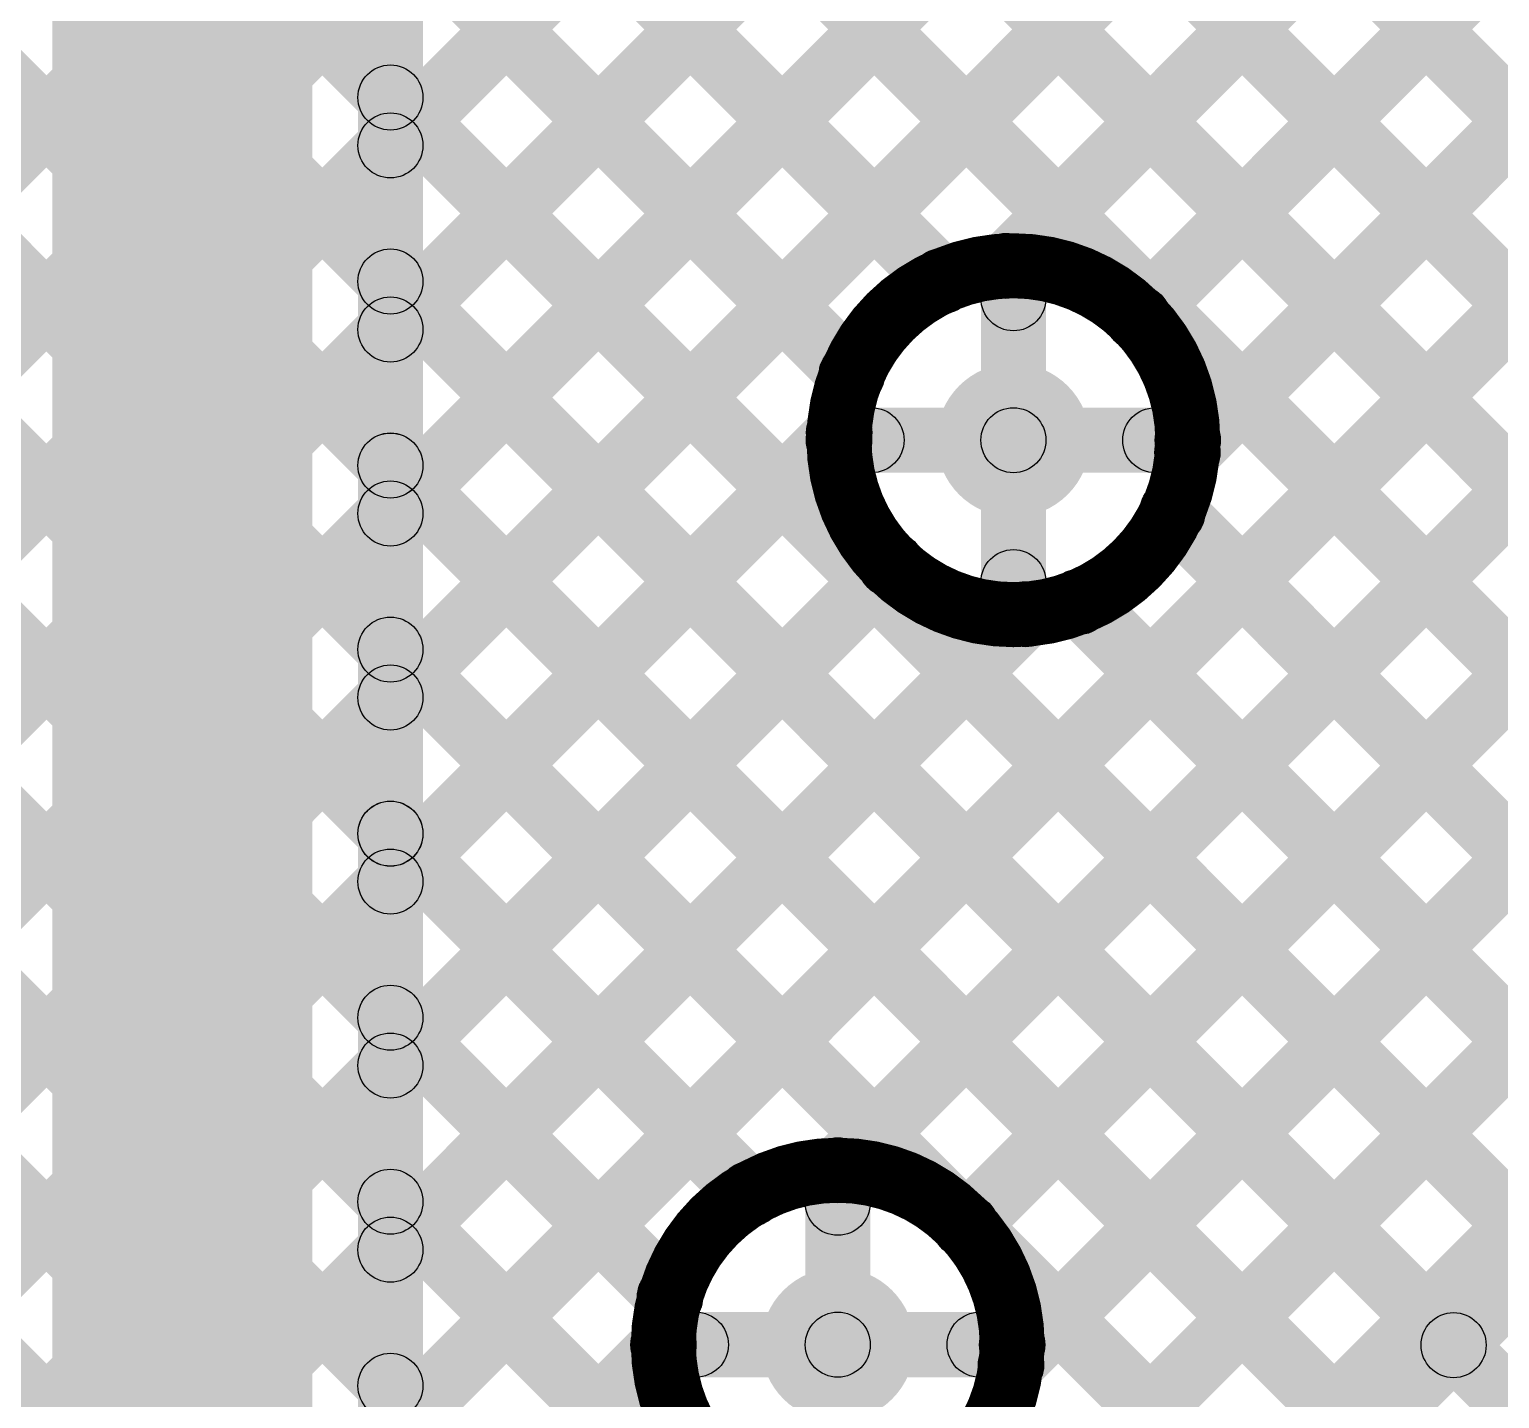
# Model space of a CAD drawing. Header units: millimetres. Extents: x -0.08 to 5.25, y -0.08 to 2.73.
# Drawn here: x 3.0687 to 3.2947, y 0.8137 to 1.0241 of the extents above; entities that cross this region are included whole.
import ezdxf

# ---------------------------------------------------------------- set-up
doc = ezdxf.new("R2010")
doc.units = ezdxf.units.MM
doc.header["$MEASUREMENT"] = 0
for name, color, linetype in [('BottomLayer', 5, 'Continuous'), ('TopLayer', 1, 'Continuous'), ('ViaHoleLayer', 16, 'Continuous')]:
    doc.layers.add(name, color=color, linetype=linetype)

msp = doc.modelspace()

# ---------------------------------------------------------------- hatches: boundary and pattern name
at = {"layer": 'BottomLayer'}
for points in [[(2.45188, 0.38346), (2.44481, 0.39054), (3.41446, 1.36019), (3.42154, 1.35312)], [(2.45188, 0.38346), (2.44481, 0.39054), (3.41446, 1.36019), (3.42154, 1.35312)], [(2.54373, 0.39046), (2.53666, 0.39754), (3.41446, 1.27534), (3.42154, 1.26827)], [(2.54373, 0.39046), (2.53666, 0.39754), (3.41446, 1.27534), (3.42154, 1.26827)], [(2.57202, 0.39046), (2.56494, 0.39754), (3.41446, 1.24706), (3.42154, 1.23998)], [(2.57201, 0.39046), (2.56494, 0.39754), (3.41446, 1.24706), (3.42154, 1.23999)], [(2.6003, 0.39046), (2.59323, 0.39754), (3.41446, 1.21877), (3.42154, 1.2117)], [(2.6003, 0.39046), (2.59323, 0.39754), (3.41446, 1.21877), (3.42154, 1.2117)], [(2.7418, 1.13446), (2.74887, 1.14154), (3.42154, 0.46887), (3.41446, 0.4618)], [(2.7418, 1.13446), (2.74887, 1.14154), (3.42154, 0.46887), (3.41446, 0.4618)], [(2.77008, 1.13446), (2.77716, 1.14154), (3.42154, 0.49716), (3.41446, 0.49008)], [(2.77008, 1.13446), (2.77715, 1.14154), (3.42154, 0.49715), (3.41446, 0.49008)], [(2.79836, 1.13446), (2.80544, 1.14154), (3.42154, 0.52544), (3.41446, 0.51837)], [(2.79837, 1.13446), (2.80544, 1.14154), (3.42154, 0.52544), (3.41446, 0.51837)], [(2.82665, 1.13446), (2.83372, 1.14154), (3.42154, 0.55372), (3.41446, 0.54665)], [(2.82665, 1.13446), (2.83372, 1.14154), (3.42154, 0.55372), (3.41446, 0.54665)], [(2.85493, 1.13446), (2.862, 1.14154), (3.17073, 0.83281), (3.16366, 0.82574)], [(2.85494, 1.13446), (2.86201, 1.14154), (3.17073, 0.83281), (3.16366, 0.82574)], [(2.88322, 1.13446), (2.89029, 1.14154), (3.18309, 0.84873), (3.17602, 0.84166)], [(2.88322, 1.13446), (2.89029, 1.14154), (3.18309, 0.84873), (3.17602, 0.84166)], [(2.9115, 1.13446), (2.91857, 1.14154), (3.42154, 0.63857), (3.41446, 0.6315)], [(2.91151, 1.13446), (2.91858, 1.14154), (3.42154, 0.63858), (3.41446, 0.63151)], [(2.93979, 1.13446), (2.94686, 1.14154), (3.42154, 0.66686), (3.41446, 0.65979)], [(2.93979, 1.13446), (2.94686, 1.14154), (3.42154, 0.66686), (3.41446, 0.65979)], [(2.96807, 1.13446), (2.97515, 1.14154), (3.42154, 0.69515), (3.41446, 0.68807)], [(2.96807, 1.13446), (2.97514, 1.14154), (3.42154, 0.69514), (3.41446, 0.68807)], [(2.99636, 1.13446), (3.00343, 1.14154), (3.42154, 0.72343), (3.41446, 0.71636)], [(2.99636, 1.13446), (3.00343, 1.14154), (3.42154, 0.72343), (3.41446, 0.71636)], [(3.02464, 1.13446), (3.03171, 1.14154), (3.19868, 0.97457), (3.1916, 0.9675)], [(3.02464, 1.13446), (3.03171, 1.14154), (3.19867, 0.97457), (3.1916, 0.9675)], [(3.05292, 1.13446), (3.05999, 1.14154), (3.21254, 0.98899), (3.20547, 0.98192)], [(3.05293, 1.13446), (3.06, 1.14154), (3.21254, 0.98899), (3.20547, 0.98192)], [(3.16532, 1.13521), (3.17239, 1.14228), (3.42154, 0.89314), (3.41446, 0.88606)], [(3.16532, 1.13521), (3.17239, 1.14228), (3.42154, 0.89313), (3.41446, 0.88606)], [(2.66554, 0.34256), (2.65846, 0.34963), (3.41446, 1.10563), (3.42154, 1.09856)], [(2.66554, 0.34256), (2.65846, 0.34963), (3.41446, 1.10563), (3.42154, 1.09856)], [(3.20027, 1.07197), (3.20734, 1.07905), (3.42154, 0.86485), (3.41446, 0.85778)], [(3.20027, 1.07197), (3.20734, 1.07904), (3.42154, 0.86485), (3.41446, 0.85778)], [(3.19653, 0.84528), (3.18946, 0.85235), (3.41446, 1.07735), (3.42154, 1.07028)], [(3.19653, 0.84528), (3.18946, 0.85235), (3.41446, 1.07735), (3.42154, 1.07028)], [(3.22237, 0.98425), (3.2153, 0.99132), (3.30186, 1.07789), (3.30893, 1.07082)], [(3.22237, 0.98425), (3.2153, 0.99132), (3.30186, 1.07789), (3.30893, 1.07082)], [(2.48716, 0.39046), (2.48009, 0.39754), (3.14936, 1.0668), (3.15643, 1.05973)], [(2.48716, 0.39046), (2.48009, 0.39754), (3.14936, 1.0668), (3.15643, 1.05973)], [(3.19193, 1.05203), (3.199, 1.0591), (3.42154, 0.83657), (3.41446, 0.8295)], [(3.19193, 1.05203), (3.199, 1.0591), (3.42154, 0.83656), (3.41446, 0.82949)], [(3.24266, 0.97626), (3.23559, 0.98333), (3.30869, 1.05643), (3.31576, 1.04936)], [(3.24266, 0.97626), (3.23559, 0.98333), (3.30869, 1.05643), (3.31576, 1.04936)], [(2.51545, 0.39046), (2.50838, 0.39754), (3.16421, 1.05337), (3.17128, 1.0463)], [(2.51545, 0.39046), (2.50838, 0.39754), (3.16421, 1.05337), (3.17128, 1.0463)], [(3.1709, 1.04478), (3.17797, 1.05185), (3.42154, 0.80828), (3.41446, 0.80121)], [(3.1709, 1.04478), (3.17797, 1.05185), (3.42154, 0.80828), (3.41446, 0.80121)], [(3.21621, 0.83667), (3.20914, 0.84374), (3.41446, 1.04907), (3.42154, 1.04199)], [(3.21621, 0.83667), (3.20914, 0.84374), (3.41446, 1.04907), (3.42154, 1.042)], [(3.25028, 0.95559), (3.24321, 0.96266), (3.32827, 1.04773), (3.33534, 1.04065)], [(3.25028, 0.95559), (3.24321, 0.96266), (3.32827, 1.04773), (3.33534, 1.04065)], [(3.22316, 0.81534), (3.21609, 0.82241), (3.41446, 1.02078), (3.42154, 1.01371)], [(3.22316, 0.81534), (3.21609, 0.82241), (3.41446, 1.02078), (3.42154, 1.01371)], [(2.61657, 0.18046), (2.6095, 0.18754), (3.41446, 0.9925), (3.42154, 0.98543)], [(2.61857, 0.18246), (2.6115, 0.18954), (3.41446, 0.9925), (3.42154, 0.98543)], [(3.225, 0.961), (3.215, 0.961), (3.215, 0.98281), (3.225, 0.98281)], [(3.225, 0.961), (3.215, 0.961), (3.215, 0.98281), (3.225, 0.98281)], [(2.62858, 0.39046), (2.62151, 0.39754), (3.18968, 0.9657), (3.19675, 0.95863)], [(2.62858, 0.39046), (2.62151, 0.39754), (3.18968, 0.9657), (3.19675, 0.95863)], [(3.19819, 0.956), (3.19819, 0.966), (3.22, 0.966), (3.22, 0.956)], [(3.19819, 0.956), (3.19819, 0.966), (3.22, 0.966), (3.22, 0.956)], [(3.22, 0.956), (3.22, 0.966), (3.24181, 0.966), (3.24181, 0.956)], [(3.22, 0.956), (3.22, 0.966), (3.24181, 0.966), (3.24181, 0.956)], [(2.72124, 0.25685), (2.71417, 0.26392), (3.41446, 0.96421), (3.42154, 0.95714)], [(2.72124, 0.25685), (2.71417, 0.26392), (3.41446, 0.96421), (3.42154, 0.95714)], [(3.225, 0.93919), (3.215, 0.93919), (3.215, 0.961), (3.225, 0.961)], [(3.225, 0.93919), (3.215, 0.93919), (3.215, 0.961), (3.225, 0.961)], [(3.24092, 0.94647), (3.24799, 0.95354), (3.42154, 0.78), (3.41446, 0.77293)], [(3.24092, 0.94647), (3.24799, 0.95354), (3.42154, 0.77999), (3.41446, 0.77292)], [(2.65687, 0.39046), (2.6498, 0.39754), (3.19767, 0.94541), (3.20474, 0.93834)], [(2.65687, 0.39046), (2.6498, 0.39754), (3.19767, 0.94541), (3.20474, 0.93834)], [(3.2265, 0.9326), (3.23357, 0.93968), (3.42154, 0.75171), (3.41446, 0.74464)], [(3.2265, 0.9326), (3.23357, 0.93967), (3.42154, 0.75171), (3.41446, 0.74464)], [(2.66554, 0.37085), (2.65846, 0.37792), (3.21834, 0.93779), (3.22541, 0.93072)], [(2.66554, 0.37085), (2.65846, 0.37792), (3.21834, 0.93779), (3.22541, 0.93072)], [(2.74816, 0.25549), (2.74109, 0.26256), (3.41446, 0.93593), (3.42154, 0.92886)], [(2.74816, 0.25549), (2.74109, 0.26256), (3.41446, 0.93593), (3.42154, 0.92886)], [(3.198, 0.822), (3.188, 0.822), (3.188, 0.84381), (3.198, 0.84381)], [(3.198, 0.822), (3.188, 0.822), (3.188, 0.84381), (3.198, 0.84381)], [(2.60054, 0.24928), (2.59346, 0.25635), (3.16265, 0.82554), (3.16972, 0.81847)], [(2.60054, 0.24928), (2.59346, 0.25635), (3.16265, 0.82554), (3.16972, 0.81847)], [(3.17119, 0.817), (3.17119, 0.827), (3.193, 0.827), (3.193, 0.817)], [(3.17119, 0.817), (3.17119, 0.827), (3.193, 0.827), (3.193, 0.817)], [(3.193, 0.817), (3.193, 0.827), (3.21481, 0.827), (3.21481, 0.817)], [(3.193, 0.817), (3.193, 0.827), (3.21481, 0.827), (3.21481, 0.817)], [(3.198, 0.80019), (3.188, 0.80019), (3.188, 0.822), (3.198, 0.822)], [(3.198, 0.80019), (3.188, 0.80019), (3.188, 0.822), (3.198, 0.822)]]:
    msp.add_hatch(color=5, dxfattribs=at).paths.add_polyline_path(points)
h = msp.add_hatch(color=5, dxfattribs=at)
edge = h.paths.add_edge_path()
edge.add_arc((3.21883, 0.98779), 0.005, 0, 360)
h = msp.add_hatch(color=5, dxfattribs=at)
edge = h.paths.add_edge_path()
edge.add_arc((3.21883, 0.98779), 0.005, 0, 360)
h = msp.add_hatch(color=5, dxfattribs=at)
edge = h.paths.add_edge_path()
edge.add_arc((3.20901, 0.98545), 0.005, 0, 360)
h = msp.add_hatch(color=5, dxfattribs=at)
edge = h.paths.add_edge_path()
edge.add_arc((3.20901, 0.98545), 0.005, 0, 360)
h = msp.add_hatch(color=5, dxfattribs=at)
edge = h.paths.add_edge_path()
edge.add_arc((3.22, 0.98281), 0.005, 0, 360)
h = msp.add_hatch(color=5, dxfattribs=at)
edge = h.paths.add_edge_path()
edge.add_arc((3.22, 0.98281), 0.005, 0, 360)
h = msp.add_hatch(color=5, dxfattribs=at)
edge = h.paths.add_edge_path()
edge.add_arc((3.23912, 0.97979), 0.005, 0, 360)
h = msp.add_hatch(color=5, dxfattribs=at)
edge = h.paths.add_edge_path()
edge.add_arc((3.23912, 0.97979), 0.005, 0, 360)
h = msp.add_hatch(color=5, dxfattribs=at)
edge = h.paths.add_edge_path()
edge.add_arc((3.19514, 0.97104), 0.005, 0, 360)
h = msp.add_hatch(color=5, dxfattribs=at)
edge = h.paths.add_edge_path()
edge.add_arc((3.19514, 0.97104), 0.005, 0, 360)
h = msp.add_hatch(color=5, dxfattribs=at)
edge = h.paths.add_edge_path()
edge.add_arc((3.22, 0.961), 0.01181, 0, 360)
h = msp.add_hatch(color=5, dxfattribs=at)
edge = h.paths.add_edge_path()
edge.add_arc((3.19319, 0.961), 0.005, 0, 360)
h = msp.add_hatch(color=5, dxfattribs=at)
edge = h.paths.add_edge_path()
edge.add_arc((3.19319, 0.961), 0.005, 0, 360)
h = msp.add_hatch(color=5, dxfattribs=at)
edge = h.paths.add_edge_path()
edge.add_arc((3.19321, 0.96217), 0.005, 0, 360)
h = msp.add_hatch(color=5, dxfattribs=at)
edge = h.paths.add_edge_path()
edge.add_arc((3.19321, 0.96217), 0.005, 0, 360)
h = msp.add_hatch(color=5, dxfattribs=at)
edge = h.paths.add_edge_path()
edge.add_arc((3.19819, 0.961), 0.005, 0, 360)
h = msp.add_hatch(color=5, dxfattribs=at)
edge = h.paths.add_edge_path()
edge.add_arc((3.19819, 0.961), 0.005, 0, 360)
h = msp.add_hatch(color=5, dxfattribs=at)
edge = h.paths.add_edge_path()
edge.add_arc((3.22, 0.961), 0.005, 0, 360)
h = msp.add_hatch(color=5, dxfattribs=at)
edge = h.paths.add_edge_path()
edge.add_arc((3.22, 0.961), 0.005, 0, 360)
h = msp.add_hatch(color=5, dxfattribs=at)
edge = h.paths.add_edge_path()
edge.add_arc((3.22, 0.961), 0.005, 0, 360)
h = msp.add_hatch(color=5, dxfattribs=at)
edge = h.paths.add_edge_path()
edge.add_arc((3.22, 0.961), 0.005, 0, 360)
h = msp.add_hatch(color=5, dxfattribs=at)
edge = h.paths.add_edge_path()
edge.add_arc((3.22, 0.961), 0.005, 0, 360)
h = msp.add_hatch(color=5, dxfattribs=at)
edge = h.paths.add_edge_path()
edge.add_arc((3.22, 0.961), 0.005, 0, 360)
h = msp.add_hatch(color=5, dxfattribs=at)
edge = h.paths.add_edge_path()
edge.add_arc((3.22, 0.961), 0.005, 0, 360)
h = msp.add_hatch(color=5, dxfattribs=at)
edge = h.paths.add_edge_path()
edge.add_arc((3.22, 0.961), 0.005, 0, 360)
h = msp.add_hatch(color=5, dxfattribs=at)
edge = h.paths.add_edge_path()
edge.add_arc((3.24181, 0.961), 0.005, 0, 360)
h = msp.add_hatch(color=5, dxfattribs=at)
edge = h.paths.add_edge_path()
edge.add_arc((3.24181, 0.961), 0.005, 0, 360)
h = msp.add_hatch(color=5, dxfattribs=at)
edge = h.paths.add_edge_path()
edge.add_arc((3.24681, 0.961), 0.005, 0, 360)
h = msp.add_hatch(color=5, dxfattribs=at)
edge = h.paths.add_edge_path()
edge.add_arc((3.24681, 0.961), 0.005, 0, 360)
h = msp.add_hatch(color=5, dxfattribs=at)
edge = h.paths.add_edge_path()
edge.add_arc((3.24675, 0.95913), 0.005, 0, 360)
h = msp.add_hatch(color=5, dxfattribs=at)
edge = h.paths.add_edge_path()
edge.add_arc((3.24675, 0.95913), 0.005, 0, 360)
h = msp.add_hatch(color=5, dxfattribs=at)
edge = h.paths.add_edge_path()
edge.add_arc((3.24445, 0.95001), 0.005, 0, 360)
h = msp.add_hatch(color=5, dxfattribs=at)
edge = h.paths.add_edge_path()
edge.add_arc((3.24445, 0.95001), 0.005, 0, 360)
h = msp.add_hatch(color=5, dxfattribs=at)
edge = h.paths.add_edge_path()
edge.add_arc((3.20121, 0.94188), 0.005, 0, 360)
h = msp.add_hatch(color=5, dxfattribs=at)
edge = h.paths.add_edge_path()
edge.add_arc((3.20121, 0.94188), 0.005, 0, 360)
h = msp.add_hatch(color=5, dxfattribs=at)
edge = h.paths.add_edge_path()
edge.add_arc((3.22, 0.93919), 0.005, 0, 360)
h = msp.add_hatch(color=5, dxfattribs=at)
edge = h.paths.add_edge_path()
edge.add_arc((3.22, 0.93919), 0.005, 0, 360)
h = msp.add_hatch(color=5, dxfattribs=at)
edge = h.paths.add_edge_path()
edge.add_arc((3.23004, 0.93614), 0.005, 0, 360)
h = msp.add_hatch(color=5, dxfattribs=at)
edge = h.paths.add_edge_path()
edge.add_arc((3.23004, 0.93614), 0.005, 0, 360)
h = msp.add_hatch(color=5, dxfattribs=at)
edge = h.paths.add_edge_path()
edge.add_arc((3.22187, 0.93425), 0.005, 0, 360)
h = msp.add_hatch(color=5, dxfattribs=at)
edge = h.paths.add_edge_path()
edge.add_arc((3.22187, 0.93425), 0.005, 0, 360)
h = msp.add_hatch(color=5, dxfattribs=at)
edge = h.paths.add_edge_path()
edge.add_arc((3.193, 0.84881), 0.005, 0, 360)
h = msp.add_hatch(color=5, dxfattribs=at)
edge = h.paths.add_edge_path()
edge.add_arc((3.193, 0.84881), 0.005, 0, 360)
h = msp.add_hatch(color=5, dxfattribs=at)
edge = h.paths.add_edge_path()
edge.add_arc((3.17956, 0.8452), 0.005, 0, 360)
h = msp.add_hatch(color=5, dxfattribs=at)
edge = h.paths.add_edge_path()
edge.add_arc((3.17956, 0.8452), 0.005, 0, 360)
h = msp.add_hatch(color=5, dxfattribs=at)
edge = h.paths.add_edge_path()
edge.add_arc((3.193, 0.84381), 0.005, 0, 360)
h = msp.add_hatch(color=5, dxfattribs=at)
edge = h.paths.add_edge_path()
edge.add_arc((3.193, 0.84381), 0.005, 0, 360)
h = msp.add_hatch(color=5, dxfattribs=at)
edge = h.paths.add_edge_path()
edge.add_arc((3.21268, 0.84021), 0.005, 0, 360)
h = msp.add_hatch(color=5, dxfattribs=at)
edge = h.paths.add_edge_path()
edge.add_arc((3.21268, 0.84021), 0.005, 0, 360)
h = msp.add_hatch(color=5, dxfattribs=at)
edge = h.paths.add_edge_path()
edge.add_arc((3.1672, 0.82928), 0.005, 0, 360)
h = msp.add_hatch(color=5, dxfattribs=at)
edge = h.paths.add_edge_path()
edge.add_arc((3.16719, 0.82927), 0.005, 0, 360)
h = msp.add_hatch(color=5, dxfattribs=at)
edge = h.paths.add_edge_path()
edge.add_arc((3.193, 0.822), 0.01181, 0, 360)
h = msp.add_hatch(color=5, dxfattribs=at)
edge = h.paths.add_edge_path()
edge.add_arc((3.16619, 0.822), 0.005, 0, 360)
h = msp.add_hatch(color=5, dxfattribs=at)
edge = h.paths.add_edge_path()
edge.add_arc((3.16619, 0.822), 0.005, 0, 360)
h = msp.add_hatch(color=5, dxfattribs=at)
edge = h.paths.add_edge_path()
edge.add_arc((3.16619, 0.822), 0.005, 0, 360)
h = msp.add_hatch(color=5, dxfattribs=at)
edge = h.paths.add_edge_path()
edge.add_arc((3.16619, 0.822), 0.005, 0, 360)
h = msp.add_hatch(color=5, dxfattribs=at)
edge = h.paths.add_edge_path()
edge.add_arc((3.17119, 0.822), 0.005, 0, 360)
h = msp.add_hatch(color=5, dxfattribs=at)
edge = h.paths.add_edge_path()
edge.add_arc((3.17119, 0.822), 0.005, 0, 360)
h = msp.add_hatch(color=5, dxfattribs=at)
edge = h.paths.add_edge_path()
edge.add_arc((3.193, 0.822), 0.005, 0, 360)
h = msp.add_hatch(color=5, dxfattribs=at)
edge = h.paths.add_edge_path()
edge.add_arc((3.193, 0.822), 0.005, 0, 360)
h = msp.add_hatch(color=5, dxfattribs=at)
edge = h.paths.add_edge_path()
edge.add_arc((3.193, 0.822), 0.005, 0, 360)
h = msp.add_hatch(color=5, dxfattribs=at)
edge = h.paths.add_edge_path()
edge.add_arc((3.193, 0.822), 0.005, 0, 360)
h = msp.add_hatch(color=5, dxfattribs=at)
edge = h.paths.add_edge_path()
edge.add_arc((3.193, 0.822), 0.005, 0, 360)
h = msp.add_hatch(color=5, dxfattribs=at)
edge = h.paths.add_edge_path()
edge.add_arc((3.193, 0.822), 0.005, 0, 360)
h = msp.add_hatch(color=5, dxfattribs=at)
edge = h.paths.add_edge_path()
edge.add_arc((3.193, 0.822), 0.005, 0, 360)
h = msp.add_hatch(color=5, dxfattribs=at)
edge = h.paths.add_edge_path()
edge.add_arc((3.193, 0.822), 0.005, 0, 360)
h = msp.add_hatch(color=5, dxfattribs=at)
edge = h.paths.add_edge_path()
edge.add_arc((3.21481, 0.822), 0.005, 0, 360)
h = msp.add_hatch(color=5, dxfattribs=at)
edge = h.paths.add_edge_path()
edge.add_arc((3.21481, 0.822), 0.005, 0, 360)
h = msp.add_hatch(color=5, dxfattribs=at)
edge = h.paths.add_edge_path()
edge.add_arc((3.21981, 0.822), 0.005, 0, 360)
h = msp.add_hatch(color=5, dxfattribs=at)
edge = h.paths.add_edge_path()
edge.add_arc((3.21981, 0.822), 0.005, 0, 360)
h = msp.add_hatch(color=5, dxfattribs=at)
edge = h.paths.add_edge_path()
edge.add_arc((3.21963, 0.81887), 0.005, 0, 360)
h = msp.add_hatch(color=5, dxfattribs=at)
edge = h.paths.add_edge_path()
edge.add_arc((3.21963, 0.81887), 0.005, 0, 360)
at = {"layer": 'TopLayer'}
for points in [[(3.12775, 0.66336), (3.12068, 0.67043), (3.79579, 1.34554), (3.80286, 1.33846)], [(3.12775, 0.69165), (3.12068, 0.69872), (3.7675, 1.34554), (3.77457, 1.33846)], [(3.13494, 0.66212), (3.12786, 0.66919), (3.79781, 1.33914), (3.80488, 1.33206)], [(3.11222, 0.13643), (3.07222, 0.13643), (3.07222, 1.328), (3.11222, 1.328)], [(3.12922, 0.65471), (3.11922, 0.65471), (3.11922, 1.279), (3.12922, 1.279)], [(3.12922, 0.65471), (3.11922, 0.65471), (3.11922, 1.279), (3.12922, 1.279)], [(3.12775, 0.69165), (3.12068, 0.69872), (3.66746, 1.2455), (3.67454, 1.23843)], [(3.12775, 0.66336), (3.12068, 0.67043), (3.66746, 1.21721), (3.67454, 1.21014)], [(3.13494, 0.66212), (3.12786, 0.66919), (3.66746, 1.20879), (3.67454, 1.20172)], [(3.12775, 0.91792), (3.12068, 0.92499), (3.33723, 1.14154), (3.3443, 1.13446)], [(3.12775, 0.9462), (3.12068, 0.95327), (3.30894, 1.14154), (3.31602, 1.13446)], [(3.12775, 0.80478), (3.12068, 0.81185), (3.45037, 1.14154), (3.45744, 1.13446)], [(3.12775, 0.97449), (3.12068, 0.98156), (3.28066, 1.14154), (3.28773, 1.13446)], [(3.12775, 0.97449), (3.12068, 0.98156), (3.28066, 1.14154), (3.28773, 1.13446)], [(3.12775, 0.80478), (3.12068, 0.81185), (3.45037, 1.14154), (3.45744, 1.13446)], [(3.12775, 0.9462), (3.12068, 0.95328), (3.30894, 1.14154), (3.31601, 1.13446)], [(3.12775, 0.91792), (3.12068, 0.92499), (3.33723, 1.14154), (3.3443, 1.13446)], [(3.16606, 1.13446), (3.17314, 1.14154), (3.39021, 0.92446), (3.38314, 0.91739)], [(3.16606, 1.13446), (3.17313, 1.14154), (3.39021, 0.92446), (3.38314, 0.91739)], [(3.19653, 0.84528), (3.18946, 0.85235), (3.47865, 1.14154), (3.48572, 1.13446)], [(3.19653, 0.84528), (3.18946, 0.85235), (3.47865, 1.14154), (3.48572, 1.13446)], [(3.21621, 0.83667), (3.20914, 0.84374), (3.50693, 1.14154), (3.51401, 1.13446)], [(3.21621, 0.83667), (3.20914, 0.84374), (3.50693, 1.14154), (3.514, 1.13446)], [(3.22316, 0.81534), (3.21609, 0.82241), (3.53522, 1.14154), (3.54229, 1.13446)], [(3.22316, 0.81534), (3.21609, 0.82241), (3.53522, 1.14154), (3.54229, 1.13446)], [(3.20027, 1.07197), (3.20734, 1.07905), (3.37607, 0.91032), (3.36899, 0.90325)], [(3.20027, 1.07197), (3.20734, 1.07904), (3.37606, 0.91032), (3.36899, 0.90325)], [(3.22237, 0.98425), (3.2153, 0.99132), (3.30186, 1.07789), (3.30893, 1.07082)], [(3.22237, 0.98425), (3.2153, 0.99132), (3.30186, 1.07789), (3.30893, 1.07082)], [(3.12068, 1.06671), (3.12775, 1.07378), (3.21254, 0.98899), (3.20547, 0.98192)], [(3.12068, 1.0667), (3.12775, 1.07378), (3.21254, 0.98899), (3.20547, 0.98192)], [(3.19193, 1.05203), (3.199, 1.0591), (3.36192, 0.89618), (3.35485, 0.88911)], [(3.19193, 1.05203), (3.199, 1.0591), (3.36192, 0.89618), (3.35485, 0.88911)], [(3.24266, 0.97626), (3.23559, 0.98333), (3.30869, 1.05643), (3.31576, 1.04936)], [(3.24266, 0.97626), (3.23559, 0.98333), (3.30869, 1.05643), (3.31576, 1.04936)], [(3.12775, 1.00277), (3.12068, 1.00984), (3.16421, 1.05337), (3.17128, 1.0463)], [(3.12775, 1.00277), (3.12068, 1.00984), (3.16421, 1.05337), (3.17128, 1.0463)], [(3.1709, 1.04478), (3.17797, 1.05185), (3.34778, 0.88204), (3.34071, 0.87497)], [(3.1709, 1.04478), (3.17797, 1.05185), (3.34778, 0.88203), (3.34071, 0.87496)], [(3.25028, 0.95559), (3.24321, 0.96266), (3.32827, 1.04773), (3.33534, 1.04065)], [(3.25028, 0.95559), (3.24321, 0.96266), (3.32827, 1.04773), (3.33534, 1.04065)], [(3.12068, 1.03842), (3.12775, 1.04549), (3.19868, 0.97457), (3.1916, 0.9675)], [(3.12068, 1.03842), (3.12775, 1.04549), (3.19867, 0.97457), (3.1916, 0.9675)], [(3.12068, 1.01014), (3.12775, 1.01721), (3.30536, 0.83961), (3.29828, 0.83254)], [(3.12068, 1.01014), (3.12775, 1.01721), (3.30535, 0.83961), (3.29828, 0.83254)], [(3.12068, 0.98186), (3.12775, 0.98893), (3.29121, 0.82547), (3.28414, 0.8184)], [(3.12068, 0.98185), (3.12775, 0.98892), (3.29121, 0.82547), (3.28414, 0.8184)], [(3.225, 0.961), (3.215, 0.961), (3.215, 0.98281), (3.225, 0.98281)], [(3.225, 0.961), (3.215, 0.961), (3.215, 0.98281), (3.225, 0.98281)], [(3.12775, 0.88964), (3.12068, 0.89671), (3.18968, 0.9657), (3.19675, 0.95863)], [(3.12775, 0.88964), (3.12068, 0.89671), (3.18968, 0.9657), (3.19675, 0.95863)], [(3.19819, 0.956), (3.19819, 0.966), (3.22, 0.966), (3.22, 0.956)], [(3.19819, 0.956), (3.19819, 0.966), (3.22, 0.966), (3.22, 0.956)], [(3.22, 0.956), (3.22, 0.966), (3.24181, 0.966), (3.24181, 0.956)], [(3.22, 0.956), (3.22, 0.966), (3.24181, 0.966), (3.24181, 0.956)], [(3.12068, 0.95357), (3.12775, 0.96064), (3.27707, 0.81133), (3.27, 0.80425)], [(3.12068, 0.95357), (3.12775, 0.96064), (3.27707, 0.81132), (3.27, 0.80425)], [(3.225, 0.93919), (3.215, 0.93919), (3.215, 0.961), (3.225, 0.961)], [(3.225, 0.93919), (3.215, 0.93919), (3.215, 0.961), (3.225, 0.961)], [(3.24092, 0.94647), (3.24799, 0.95354), (3.33364, 0.86789), (3.32657, 0.86082)], [(3.24092, 0.94647), (3.24799, 0.95354), (3.33364, 0.86789), (3.32657, 0.86082)], [(3.12775, 0.86135), (3.12068, 0.86842), (3.19767, 0.94541), (3.20474, 0.93834)], [(3.12775, 0.86135), (3.12068, 0.86842), (3.19767, 0.94541), (3.20474, 0.93834)], [(3.2265, 0.9326), (3.23357, 0.93968), (3.3195, 0.85375), (3.31243, 0.84668)], [(3.2265, 0.9326), (3.23357, 0.93967), (3.3195, 0.85375), (3.31242, 0.84668)], [(3.12775, 0.83307), (3.12068, 0.84014), (3.21834, 0.93779), (3.22541, 0.93072)], [(3.12775, 0.83307), (3.12068, 0.84014), (3.21834, 0.93779), (3.22541, 0.93072)], [(3.12068, 0.92529), (3.12775, 0.93236), (3.26293, 0.79718), (3.25586, 0.79011)], [(3.12068, 0.92528), (3.12775, 0.93235), (3.26293, 0.79718), (3.25586, 0.79011)], [(3.12068, 0.897), (3.12775, 0.90407), (3.18309, 0.84873), (3.17602, 0.84166)], [(3.12068, 0.897), (3.12775, 0.90407), (3.18309, 0.84873), (3.17602, 0.84166)], [(3.12068, 0.86872), (3.12775, 0.87579), (3.17073, 0.83281), (3.16366, 0.82574)], [(3.12068, 0.86871), (3.12775, 0.87579), (3.17073, 0.83281), (3.16366, 0.82574)], [(3.12068, 0.84043), (3.12775, 0.8475), (3.2205, 0.75476), (3.21343, 0.74769)], [(3.12068, 0.84043), (3.12775, 0.8475), (3.2205, 0.75476), (3.21343, 0.74768)], [(3.198, 0.822), (3.188, 0.822), (3.188, 0.84381), (3.198, 0.84381)], [(3.198, 0.822), (3.188, 0.822), (3.188, 0.84381), (3.198, 0.84381)], [(3.12775, 0.7765), (3.12068, 0.78357), (3.16265, 0.82554), (3.16972, 0.81847)], [(3.12775, 0.7765), (3.12068, 0.78357), (3.16265, 0.82554), (3.16972, 0.81847)], [(3.17119, 0.817), (3.17119, 0.827), (3.193, 0.827), (3.193, 0.817)], [(3.17119, 0.817), (3.17119, 0.827), (3.193, 0.827), (3.193, 0.817)], [(3.193, 0.817), (3.193, 0.827), (3.21481, 0.827), (3.21481, 0.817)], [(3.193, 0.817), (3.193, 0.827), (3.21481, 0.827), (3.21481, 0.817)], [(3.198, 0.80019), (3.188, 0.80019), (3.188, 0.822), (3.198, 0.822)], [(3.198, 0.80019), (3.188, 0.80019), (3.188, 0.822), (3.198, 0.822)], [(3.12068, 0.81215), (3.12775, 0.81922), (3.20636, 0.74062), (3.19929, 0.73354)], [(3.12068, 0.81215), (3.12775, 0.81922), (3.20636, 0.74061), (3.19929, 0.73354)]]:
    msp.add_hatch(color=1, dxfattribs=at).paths.add_polyline_path(points)
h = msp.add_hatch(color=1, dxfattribs=at)
edge = h.paths.add_edge_path()
edge.add_arc((3.12422, 1.01367), 0.005, 0, 360)
h = msp.add_hatch(color=1, dxfattribs=at)
edge = h.paths.add_edge_path()
edge.add_arc((3.12422, 1.01367), 0.005, 0, 360)
h = msp.add_hatch(color=1, dxfattribs=at)
edge = h.paths.add_edge_path()
edge.add_arc((3.12422, 1.00631), 0.005, 0, 360)
h = msp.add_hatch(color=1, dxfattribs=at)
edge = h.paths.add_edge_path()
edge.add_arc((3.12422, 1.00631), 0.005, 0, 360)
h = msp.add_hatch(color=1, dxfattribs=at)
edge = h.paths.add_edge_path()
edge.add_arc((3.21883, 0.98779), 0.005, 0, 360)
h = msp.add_hatch(color=1, dxfattribs=at)
edge = h.paths.add_edge_path()
edge.add_arc((3.21883, 0.98779), 0.005, 0, 360)
h = msp.add_hatch(color=1, dxfattribs=at)
edge = h.paths.add_edge_path()
edge.add_arc((3.12422, 0.98539), 0.005, 0, 360)
h = msp.add_hatch(color=1, dxfattribs=at)
edge = h.paths.add_edge_path()
edge.add_arc((3.12422, 0.98539), 0.005, 0, 360)
h = msp.add_hatch(color=1, dxfattribs=at)
edge = h.paths.add_edge_path()
edge.add_arc((3.20901, 0.98545), 0.005, 0, 360)
h = msp.add_hatch(color=1, dxfattribs=at)
edge = h.paths.add_edge_path()
edge.add_arc((3.20901, 0.98545), 0.005, 0, 360)
h = msp.add_hatch(color=1, dxfattribs=at)
edge = h.paths.add_edge_path()
edge.add_arc((3.22, 0.98281), 0.005, 0, 360)
h = msp.add_hatch(color=1, dxfattribs=at)
edge = h.paths.add_edge_path()
edge.add_arc((3.22, 0.98281), 0.005, 0, 360)
h = msp.add_hatch(color=1, dxfattribs=at)
edge = h.paths.add_edge_path()
edge.add_arc((3.23912, 0.97979), 0.005, 0, 360)
h = msp.add_hatch(color=1, dxfattribs=at)
edge = h.paths.add_edge_path()
edge.add_arc((3.23912, 0.97979), 0.005, 0, 360)
h = msp.add_hatch(color=1, dxfattribs=at)
edge = h.paths.add_edge_path()
edge.add_arc((3.12422, 0.97802), 0.005, 0, 360)
h = msp.add_hatch(color=1, dxfattribs=at)
edge = h.paths.add_edge_path()
edge.add_arc((3.12422, 0.97802), 0.005, 0, 360)
h = msp.add_hatch(color=1, dxfattribs=at)
edge = h.paths.add_edge_path()
edge.add_arc((3.19514, 0.97104), 0.005, 0, 360)
h = msp.add_hatch(color=1, dxfattribs=at)
edge = h.paths.add_edge_path()
edge.add_arc((3.19514, 0.97104), 0.005, 0, 360)
h = msp.add_hatch(color=1, dxfattribs=at)
edge = h.paths.add_edge_path()
edge.add_arc((3.22, 0.961), 0.01181, 0, 360)
h = msp.add_hatch(color=1, dxfattribs=at)
edge = h.paths.add_edge_path()
edge.add_arc((3.19319, 0.961), 0.005, 0, 360)
h = msp.add_hatch(color=1, dxfattribs=at)
edge = h.paths.add_edge_path()
edge.add_arc((3.19319, 0.961), 0.005, 0, 360)
h = msp.add_hatch(color=1, dxfattribs=at)
edge = h.paths.add_edge_path()
edge.add_arc((3.19321, 0.96217), 0.005, 0, 360)
h = msp.add_hatch(color=1, dxfattribs=at)
edge = h.paths.add_edge_path()
edge.add_arc((3.19321, 0.96217), 0.005, 0, 360)
h = msp.add_hatch(color=1, dxfattribs=at)
edge = h.paths.add_edge_path()
edge.add_arc((3.19819, 0.961), 0.005, 0, 360)
h = msp.add_hatch(color=1, dxfattribs=at)
edge = h.paths.add_edge_path()
edge.add_arc((3.19819, 0.961), 0.005, 0, 360)
h = msp.add_hatch(color=1, dxfattribs=at)
edge = h.paths.add_edge_path()
edge.add_arc((3.22, 0.961), 0.005, 0, 360)
h = msp.add_hatch(color=1, dxfattribs=at)
edge = h.paths.add_edge_path()
edge.add_arc((3.22, 0.961), 0.005, 0, 360)
h = msp.add_hatch(color=1, dxfattribs=at)
edge = h.paths.add_edge_path()
edge.add_arc((3.22, 0.961), 0.005, 0, 360)
h = msp.add_hatch(color=1, dxfattribs=at)
edge = h.paths.add_edge_path()
edge.add_arc((3.22, 0.961), 0.005, 0, 360)
h = msp.add_hatch(color=1, dxfattribs=at)
edge = h.paths.add_edge_path()
edge.add_arc((3.22, 0.961), 0.005, 0, 360)
h = msp.add_hatch(color=1, dxfattribs=at)
edge = h.paths.add_edge_path()
edge.add_arc((3.22, 0.961), 0.005, 0, 360)
h = msp.add_hatch(color=1, dxfattribs=at)
edge = h.paths.add_edge_path()
edge.add_arc((3.22, 0.961), 0.005, 0, 360)
h = msp.add_hatch(color=1, dxfattribs=at)
edge = h.paths.add_edge_path()
edge.add_arc((3.22, 0.961), 0.005, 0, 360)
h = msp.add_hatch(color=1, dxfattribs=at)
edge = h.paths.add_edge_path()
edge.add_arc((3.24181, 0.961), 0.005, 0, 360)
h = msp.add_hatch(color=1, dxfattribs=at)
edge = h.paths.add_edge_path()
edge.add_arc((3.24181, 0.961), 0.005, 0, 360)
h = msp.add_hatch(color=1, dxfattribs=at)
edge = h.paths.add_edge_path()
edge.add_arc((3.24681, 0.961), 0.005, 0, 360)
h = msp.add_hatch(color=1, dxfattribs=at)
edge = h.paths.add_edge_path()
edge.add_arc((3.24681, 0.961), 0.005, 0, 360)
h = msp.add_hatch(color=1, dxfattribs=at)
edge = h.paths.add_edge_path()
edge.add_arc((3.24675, 0.95913), 0.005, 0, 360)
h = msp.add_hatch(color=1, dxfattribs=at)
edge = h.paths.add_edge_path()
edge.add_arc((3.24675, 0.95913), 0.005, 0, 360)
h = msp.add_hatch(color=1, dxfattribs=at)
edge = h.paths.add_edge_path()
edge.add_arc((3.12422, 0.95711), 0.005, 0, 360)
h = msp.add_hatch(color=1, dxfattribs=at)
edge = h.paths.add_edge_path()
edge.add_arc((3.12422, 0.9571), 0.005, 0, 360)
h = msp.add_hatch(color=1, dxfattribs=at)
edge = h.paths.add_edge_path()
edge.add_arc((3.12422, 0.94974), 0.005, 0, 360)
h = msp.add_hatch(color=1, dxfattribs=at)
edge = h.paths.add_edge_path()
edge.add_arc((3.12422, 0.94974), 0.005, 0, 360)
h = msp.add_hatch(color=1, dxfattribs=at)
edge = h.paths.add_edge_path()
edge.add_arc((3.24445, 0.95001), 0.005, 0, 360)
h = msp.add_hatch(color=1, dxfattribs=at)
edge = h.paths.add_edge_path()
edge.add_arc((3.24445, 0.95001), 0.005, 0, 360)
h = msp.add_hatch(color=1, dxfattribs=at)
edge = h.paths.add_edge_path()
edge.add_arc((3.20121, 0.94188), 0.005, 0, 360)
h = msp.add_hatch(color=1, dxfattribs=at)
edge = h.paths.add_edge_path()
edge.add_arc((3.20121, 0.94188), 0.005, 0, 360)
h = msp.add_hatch(color=1, dxfattribs=at)
edge = h.paths.add_edge_path()
edge.add_arc((3.22, 0.93919), 0.005, 0, 360)
h = msp.add_hatch(color=1, dxfattribs=at)
edge = h.paths.add_edge_path()
edge.add_arc((3.22, 0.93919), 0.005, 0, 360)
h = msp.add_hatch(color=1, dxfattribs=at)
edge = h.paths.add_edge_path()
edge.add_arc((3.23004, 0.93614), 0.005, 0, 360)
h = msp.add_hatch(color=1, dxfattribs=at)
edge = h.paths.add_edge_path()
edge.add_arc((3.23004, 0.93614), 0.005, 0, 360)
h = msp.add_hatch(color=1, dxfattribs=at)
edge = h.paths.add_edge_path()
edge.add_arc((3.22187, 0.93425), 0.005, 0, 360)
h = msp.add_hatch(color=1, dxfattribs=at)
edge = h.paths.add_edge_path()
edge.add_arc((3.22187, 0.93425), 0.005, 0, 360)
h = msp.add_hatch(color=1, dxfattribs=at)
edge = h.paths.add_edge_path()
edge.add_arc((3.12422, 0.92882), 0.005, 0, 360)
h = msp.add_hatch(color=1, dxfattribs=at)
edge = h.paths.add_edge_path()
edge.add_arc((3.12422, 0.92882), 0.005, 0, 360)
h = msp.add_hatch(color=1, dxfattribs=at)
edge = h.paths.add_edge_path()
edge.add_arc((3.12422, 0.92146), 0.005, 0, 360)
h = msp.add_hatch(color=1, dxfattribs=at)
edge = h.paths.add_edge_path()
edge.add_arc((3.12422, 0.92146), 0.005, 0, 360)
h = msp.add_hatch(color=1, dxfattribs=at)
edge = h.paths.add_edge_path()
edge.add_arc((3.12422, 0.90054), 0.005, 0, 360)
h = msp.add_hatch(color=1, dxfattribs=at)
edge = h.paths.add_edge_path()
edge.add_arc((3.12422, 0.90053), 0.005, 0, 360)
h = msp.add_hatch(color=1, dxfattribs=at)
edge = h.paths.add_edge_path()
edge.add_arc((3.12422, 0.89317), 0.005, 0, 360)
h = msp.add_hatch(color=1, dxfattribs=at)
edge = h.paths.add_edge_path()
edge.add_arc((3.12422, 0.89317), 0.005, 0, 360)
h = msp.add_hatch(color=1, dxfattribs=at)
edge = h.paths.add_edge_path()
edge.add_arc((3.12422, 0.87225), 0.005, 0, 360)
h = msp.add_hatch(color=1, dxfattribs=at)
edge = h.paths.add_edge_path()
edge.add_arc((3.12422, 0.87225), 0.005, 0, 360)
h = msp.add_hatch(color=1, dxfattribs=at)
edge = h.paths.add_edge_path()
edge.add_arc((3.12422, 0.86489), 0.005, 0, 360)
h = msp.add_hatch(color=1, dxfattribs=at)
edge = h.paths.add_edge_path()
edge.add_arc((3.12422, 0.86489), 0.005, 0, 360)
h = msp.add_hatch(color=1, dxfattribs=at)
edge = h.paths.add_edge_path()
edge.add_arc((3.193, 0.84881), 0.005, 0, 360)
h = msp.add_hatch(color=1, dxfattribs=at)
edge = h.paths.add_edge_path()
edge.add_arc((3.193, 0.84881), 0.005, 0, 360)
h = msp.add_hatch(color=1, dxfattribs=at)
edge = h.paths.add_edge_path()
edge.add_arc((3.17956, 0.8452), 0.005, 0, 360)
h = msp.add_hatch(color=1, dxfattribs=at)
edge = h.paths.add_edge_path()
edge.add_arc((3.17956, 0.8452), 0.005, 0, 360)
h = msp.add_hatch(color=1, dxfattribs=at)
edge = h.paths.add_edge_path()
edge.add_arc((3.12422, 0.84397), 0.005, 0, 360)
h = msp.add_hatch(color=1, dxfattribs=at)
edge = h.paths.add_edge_path()
edge.add_arc((3.12422, 0.84397), 0.005, 0, 360)
h = msp.add_hatch(color=1, dxfattribs=at)
edge = h.paths.add_edge_path()
edge.add_arc((3.193, 0.84381), 0.005, 0, 360)
h = msp.add_hatch(color=1, dxfattribs=at)
edge = h.paths.add_edge_path()
edge.add_arc((3.193, 0.84381), 0.005, 0, 360)
h = msp.add_hatch(color=1, dxfattribs=at)
edge = h.paths.add_edge_path()
edge.add_arc((3.21268, 0.84021), 0.005, 0, 360)
h = msp.add_hatch(color=1, dxfattribs=at)
edge = h.paths.add_edge_path()
edge.add_arc((3.21268, 0.84021), 0.005, 0, 360)
h = msp.add_hatch(color=1, dxfattribs=at)
edge = h.paths.add_edge_path()
edge.add_arc((3.12422, 0.8366), 0.005, 0, 360)
h = msp.add_hatch(color=1, dxfattribs=at)
edge = h.paths.add_edge_path()
edge.add_arc((3.12422, 0.8366), 0.005, 0, 360)
h = msp.add_hatch(color=1, dxfattribs=at)
edge = h.paths.add_edge_path()
edge.add_arc((3.1672, 0.82928), 0.005, 0, 360)
h = msp.add_hatch(color=1, dxfattribs=at)
edge = h.paths.add_edge_path()
edge.add_arc((3.16719, 0.82927), 0.005, 0, 360)
h = msp.add_hatch(color=1, dxfattribs=at)
edge = h.paths.add_edge_path()
edge.add_arc((3.193, 0.822), 0.01181, 0, 360)
h = msp.add_hatch(color=1, dxfattribs=at)
edge = h.paths.add_edge_path()
edge.add_arc((3.16619, 0.822), 0.005, 0, 360)
h = msp.add_hatch(color=1, dxfattribs=at)
edge = h.paths.add_edge_path()
edge.add_arc((3.16619, 0.822), 0.005, 0, 360)
h = msp.add_hatch(color=1, dxfattribs=at)
edge = h.paths.add_edge_path()
edge.add_arc((3.16619, 0.822), 0.005, 0, 360)
h = msp.add_hatch(color=1, dxfattribs=at)
edge = h.paths.add_edge_path()
edge.add_arc((3.16619, 0.822), 0.005, 0, 360)
h = msp.add_hatch(color=1, dxfattribs=at)
edge = h.paths.add_edge_path()
edge.add_arc((3.17119, 0.822), 0.005, 0, 360)
h = msp.add_hatch(color=1, dxfattribs=at)
edge = h.paths.add_edge_path()
edge.add_arc((3.17119, 0.822), 0.005, 0, 360)
h = msp.add_hatch(color=1, dxfattribs=at)
edge = h.paths.add_edge_path()
edge.add_arc((3.193, 0.822), 0.005, 0, 360)
h = msp.add_hatch(color=1, dxfattribs=at)
edge = h.paths.add_edge_path()
edge.add_arc((3.193, 0.822), 0.005, 0, 360)
h = msp.add_hatch(color=1, dxfattribs=at)
edge = h.paths.add_edge_path()
edge.add_arc((3.193, 0.822), 0.005, 0, 360)
h = msp.add_hatch(color=1, dxfattribs=at)
edge = h.paths.add_edge_path()
edge.add_arc((3.193, 0.822), 0.005, 0, 360)
h = msp.add_hatch(color=1, dxfattribs=at)
edge = h.paths.add_edge_path()
edge.add_arc((3.193, 0.822), 0.005, 0, 360)
h = msp.add_hatch(color=1, dxfattribs=at)
edge = h.paths.add_edge_path()
edge.add_arc((3.193, 0.822), 0.005, 0, 360)
h = msp.add_hatch(color=1, dxfattribs=at)
edge = h.paths.add_edge_path()
edge.add_arc((3.193, 0.822), 0.005, 0, 360)
h = msp.add_hatch(color=1, dxfattribs=at)
edge = h.paths.add_edge_path()
edge.add_arc((3.193, 0.822), 0.005, 0, 360)
h = msp.add_hatch(color=1, dxfattribs=at)
edge = h.paths.add_edge_path()
edge.add_arc((3.21481, 0.822), 0.005, 0, 360)
h = msp.add_hatch(color=1, dxfattribs=at)
edge = h.paths.add_edge_path()
edge.add_arc((3.21481, 0.822), 0.005, 0, 360)
h = msp.add_hatch(color=1, dxfattribs=at)
edge = h.paths.add_edge_path()
edge.add_arc((3.21981, 0.822), 0.005, 0, 360)
h = msp.add_hatch(color=1, dxfattribs=at)
edge = h.paths.add_edge_path()
edge.add_arc((3.21981, 0.822), 0.005, 0, 360)
h = msp.add_hatch(color=1, dxfattribs=at)
edge = h.paths.add_edge_path()
edge.add_arc((3.28768, 0.82193), 0.005, 0, 360)
h = msp.add_hatch(color=1, dxfattribs=at)
edge = h.paths.add_edge_path()
edge.add_arc((3.28768, 0.82193), 0.005, 0, 360)
h = msp.add_hatch(color=1, dxfattribs=at)
edge = h.paths.add_edge_path()
edge.add_arc((3.21963, 0.81887), 0.005, 0, 360)
h = msp.add_hatch(color=1, dxfattribs=at)
edge = h.paths.add_edge_path()
edge.add_arc((3.21963, 0.81887), 0.005, 0, 360)
h = msp.add_hatch(color=1, dxfattribs=at)
edge = h.paths.add_edge_path()
edge.add_arc((3.12422, 0.81568), 0.005, 0, 360)
h = msp.add_hatch(color=1, dxfattribs=at)
edge = h.paths.add_edge_path()
edge.add_arc((3.12422, 0.81568), 0.005, 0, 360)
at = {"layer": 'ViaHoleLayer'}
h = msp.add_hatch(color=16, dxfattribs=at)
edge = h.paths.add_edge_path()
edge.add_arc((3.22, 0.961), 0.00591, 0, 360)
h = msp.add_hatch(color=16, dxfattribs=at)
edge = h.paths.add_edge_path()
edge.add_arc((3.193, 0.822), 0.00591, 0, 360)

# ---------------------------------------------------------------- linework, layer by layer
at = {"layer": 'BottomLayer', "const_width": 0.01}
for points in [[(3.24681, 0.961, 1), (3.19319, 0.961, 1)], [(3.24681, 0.961, 1), (3.19319, 0.961, 1)], [(3.21981, 0.822, 1), (3.16619, 0.822, 1)], [(3.21981, 0.822, 1), (3.16619, 0.822, 1)]]:
    msp.add_lwpolyline(points, format="xyb", close=True, dxfattribs=at)
at = {"layer": 'BottomLayer'}
for centre in [(3.21883, 0.98779), (3.21883, 0.98779), (3.20901, 0.98545), (3.20901, 0.98545), (3.22, 0.98281), (3.22, 0.98281), (3.23912, 0.97979), (3.23912, 0.97979), (3.19514, 0.97104), (3.19514, 0.97104), (3.19319, 0.961), (3.19319, 0.961), (3.19321, 0.96217), (3.19321, 0.96217), (3.19819, 0.961), (3.19819, 0.961), (3.22, 0.961), (3.22, 0.961), (3.22, 0.961), (3.22, 0.961), (3.22, 0.961), (3.22, 0.961), (3.22, 0.961), (3.22, 0.961), (3.24181, 0.961), (3.24181, 0.961), (3.24681, 0.961), (3.24681, 0.961), (3.24675, 0.95913), (3.24675, 0.95913), (3.24445, 0.95001), (3.24445, 0.95001), (3.20121, 0.94188), (3.20121, 0.94188), (3.22, 0.93919), (3.22, 0.93919), (3.23004, 0.93614), (3.23004, 0.93614), (3.22187, 0.93425), (3.22187, 0.93425), (3.193, 0.84881), (3.193, 0.84881), (3.17956, 0.8452), (3.17956, 0.8452), (3.193, 0.84381), (3.193, 0.84381), (3.21268, 0.84021), (3.21268, 0.84021), (3.16719, 0.82927), (3.1672, 0.82928), (3.16619, 0.822), (3.16619, 0.822), (3.16619, 0.822), (3.16619, 0.822), (3.17119, 0.822), (3.17119, 0.822), (3.193, 0.822), (3.193, 0.822), (3.193, 0.822), (3.193, 0.822), (3.193, 0.822), (3.193, 0.822), (3.193, 0.822), (3.193, 0.822), (3.21481, 0.822), (3.21481, 0.822), (3.21981, 0.822), (3.21981, 0.822), (3.21963, 0.81887), (3.21963, 0.81887)]:
    msp.add_circle(centre, 0.005, dxfattribs=at)
at = {"layer": 'TopLayer', "const_width": 0.01}
for points in [[(3.24681, 0.961, 1), (3.19319, 0.961, 1)], [(3.24681, 0.961, 1), (3.19319, 0.961, 1)], [(3.21981, 0.822, 1), (3.16619, 0.822, 1)], [(3.21981, 0.822, 1), (3.16619, 0.822, 1)]]:
    msp.add_lwpolyline(points, format="xyb", close=True, dxfattribs=at)
at = {"layer": 'TopLayer'}
for centre in [(3.12422, 1.01367), (3.12422, 1.01367), (3.12422, 1.00631), (3.12422, 1.00631), (3.21883, 0.98779), (3.21883, 0.98779), (3.12422, 0.98539), (3.12422, 0.98539), (3.20901, 0.98545), (3.20901, 0.98545), (3.22, 0.98281), (3.22, 0.98281), (3.23912, 0.97979), (3.23912, 0.97979), (3.12422, 0.97802), (3.12422, 0.97802), (3.19514, 0.97104), (3.19514, 0.97104), (3.19319, 0.961), (3.19319, 0.961), (3.19321, 0.96217), (3.19321, 0.96217), (3.19819, 0.961), (3.19819, 0.961), (3.22, 0.961), (3.22, 0.961), (3.22, 0.961), (3.22, 0.961), (3.22, 0.961), (3.22, 0.961), (3.22, 0.961), (3.22, 0.961), (3.24181, 0.961), (3.24181, 0.961), (3.24681, 0.961), (3.24681, 0.961), (3.24675, 0.95913), (3.24675, 0.95913), (3.12422, 0.95711), (3.12422, 0.9571), (3.12422, 0.94974), (3.12422, 0.94974), (3.24445, 0.95001), (3.24445, 0.95001), (3.20121, 0.94188), (3.20121, 0.94188), (3.22, 0.93919), (3.22, 0.93919), (3.23004, 0.93614), (3.23004, 0.93614), (3.22187, 0.93425), (3.22187, 0.93425), (3.12422, 0.92882), (3.12422, 0.92882), (3.12422, 0.92146), (3.12422, 0.92146), (3.12422, 0.90054), (3.12422, 0.90053), (3.12422, 0.89317), (3.12422, 0.89317), (3.12422, 0.87225), (3.12422, 0.87225), (3.12422, 0.86489), (3.12422, 0.86489), (3.193, 0.84881), (3.193, 0.84881), (3.17956, 0.8452), (3.17956, 0.8452), (3.12422, 0.84397), (3.12422, 0.84397), (3.193, 0.84381), (3.193, 0.84381), (3.21268, 0.84021), (3.21268, 0.84021), (3.12422, 0.8366), (3.12422, 0.8366), (3.16719, 0.82927), (3.1672, 0.82928), (3.16619, 0.822), (3.16619, 0.822), (3.16619, 0.822), (3.16619, 0.822), (3.17119, 0.822), (3.17119, 0.822), (3.193, 0.822), (3.193, 0.822), (3.193, 0.822), (3.193, 0.822), (3.193, 0.822), (3.193, 0.822), (3.193, 0.822), (3.193, 0.822), (3.21481, 0.822), (3.21481, 0.822), (3.21981, 0.822), (3.21981, 0.822), (3.28768, 0.82193), (3.28768, 0.82193), (3.21963, 0.81887), (3.21963, 0.81887), (3.12422, 0.81568), (3.12422, 0.81568)]:
    msp.add_circle(centre, 0.005, dxfattribs=at)

doc.saveas('drawing.dxf')
